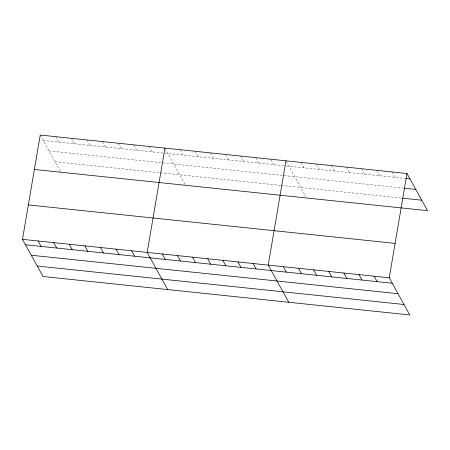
<?xml version="1.0" encoding="UTF-8"?>
<svg xmlns="http://www.w3.org/2000/svg" width="450" height="450" viewBox="0 0 450 450"><rect width="100%" height="100%" fill="white"/><g stroke="black" fill="none" stroke-linecap="round" stroke-linejoin="round"><path stroke-width="0.34" stroke-dasharray="2.25 1.69" d="M43.228 140.479L285.519 165.881M286.206 165.954L405.174 178.431M49.011 150.947L403.386 188.106M54.962 161.73L280.749 185.411M281.436 185.479L401.777 198.101M391.86 171.917L394.858 177.351M376.729 170.331L379.727 175.764M361.603 168.744L364.601 174.178M346.472 167.158L349.47 172.592M331.346 165.572L334.344 171.006M316.215 163.986L319.213 169.419M301.084 162.399L304.088 167.833M286.29 161.415L305.826 196.808M270.827 159.227L273.831 164.661M255.701 157.641L258.699 163.069M240.57 156.054L243.568 161.482M225.444 154.468L228.442 159.896M210.313 152.882L213.311 158.31M195.188 151.29L198.186 156.724M180.056 149.704L183.054 155.138M164.931 148.118L185.119 184.697M149.344 146.486L152.342 151.92M133.751 144.849L136.755 150.283M118.164 143.218L121.168 148.646M102.578 141.581L105.581 147.015M86.991 139.944L89.989 145.378M71.404 138.313L74.402 143.747M55.817 136.676L58.815 142.11M40.23 135.045L60.424 171.619"/><path stroke-width="0.67" d="M406.986 173.503L389.256 277.796L409.77 314.955L43.014 276.497L22.5 239.338L40.23 135.045L406.986 173.503L427.5 210.662L34.38 169.459M164.931 148.118L147.195 252.416L167.709 289.575M285.958 160.813L268.228 265.106L288.737 302.265M405.861 178.504L409.989 178.937M404.077 188.179L415.766 189.405M402.463 198.174L421.723 200.194M28.35 204.919L395.106 243.382M22.5 239.338L389.256 277.796M25.498 244.772L392.254 283.23M31.281 255.24L398.036 293.698M37.232 266.029L403.988 304.487M374.13 276.21L377.128 281.644M358.999 274.624L361.997 280.058M343.873 273.037L346.871 278.471M328.742 271.451L331.74 276.885M313.611 269.865L316.614 275.299M298.485 268.279L301.483 273.713M283.354 266.692L286.358 272.126M253.097 263.52L256.095 268.954M237.971 261.934L240.969 267.368M222.84 260.347L225.838 265.781M207.714 258.761L210.713 264.195M192.583 257.175L195.581 262.609M177.458 255.589L180.456 261.023M162.326 254.002L165.324 259.436M131.608 250.779L134.612 256.213M116.021 249.148L119.019 254.576M100.434 247.511L103.433 252.945M84.847 245.874L87.846 251.308M69.261 244.243L72.259 249.677M53.674 242.606L56.672 248.04M38.087 240.975L41.085 246.403"/></g></svg>
